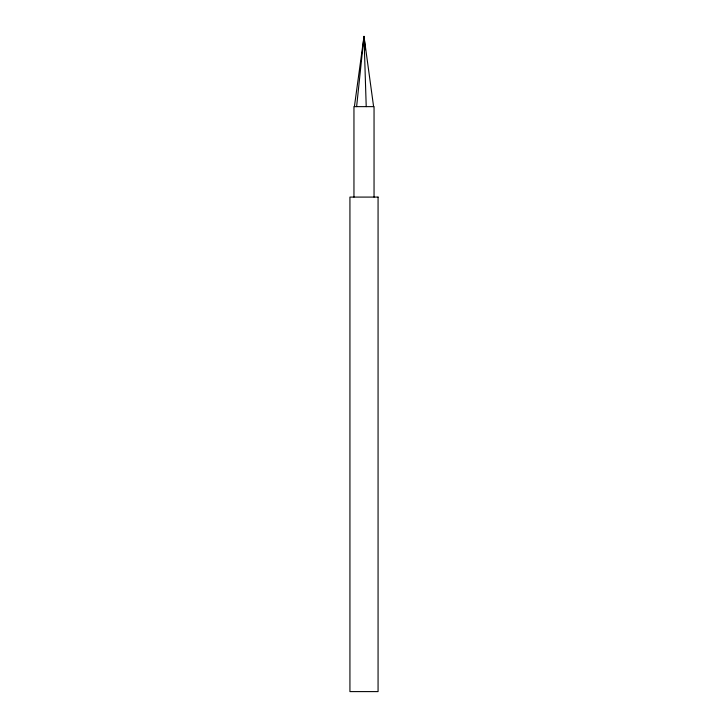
<?xml version="1.0" encoding="UTF-8"?>
<svg xmlns="http://www.w3.org/2000/svg" width="728" height="728" viewBox="0 0 728 728"><rect width="100%" height="100%" fill="white"/><g stroke="black" fill="none" stroke-linecap="round" stroke-linejoin="round"><path stroke-width="1.09" d="M363.891 39.794L364 36.4L373.601 106.634M356.62 106.634L364 36.4L365.401 49.777M354.399 106.634L364 36.4L366.22 106.634M374.046 197.088L374.046 106.634L353.954 106.634L353.954 197.088M378.069 197.088L349.931 197.088L349.931 691.6L378.069 691.6L378.069 197.088"/></g></svg>
